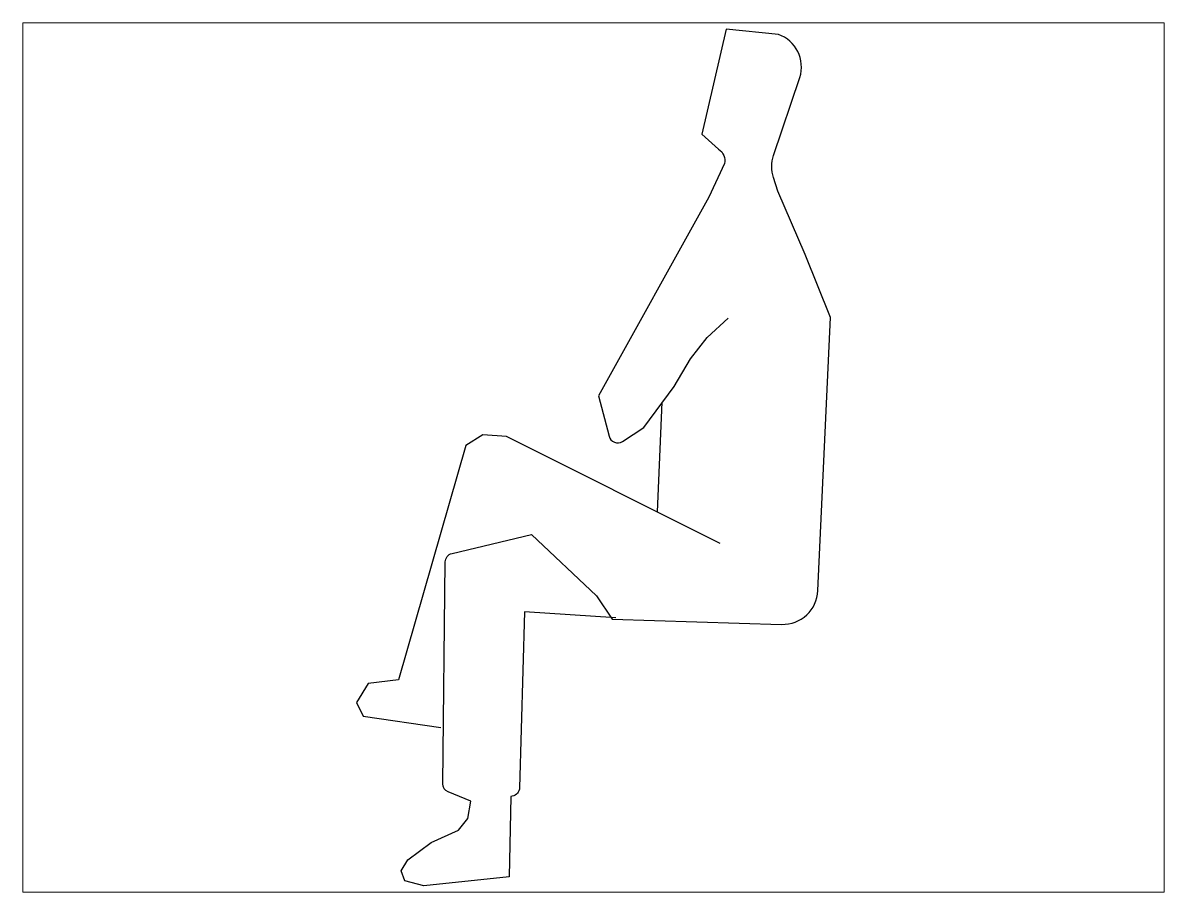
# Paper-space layout 'Layout1' of a CAD drawing. Header units: millimetres. Extents: x 1.05 to 9.45, y 0.8 to 7.2.
# The model-space entities are those that its viewports show. They can reach past a viewport. Long polylines and large blocks are cut down to what shows.
import ezdxf

# ---------------------------------------------------------------- set-up
doc = ezdxf.new("R2010")
doc.units = ezdxf.units.MM
doc.header["$MEASUREMENT"] = 0

# ---------------------------------------------------------------- blocks, each defined once
blk = doc.blocks.new('SYMBOL_Figure_8_2D')
at = {"color": 0, "linetype": 'ByBlock'}
blk.add_line((267.2, 832.4), (259.3, 639.8), dxfattribs=at)
blk.add_lwpolyline([(186.4, 454.1), (26.7, 464.9), (18, 156.5, -0.357035), (5.1, 141.7), (2.4, 141.2), (0, 0), (-150, -15.6), (-183, -6.9), (-189.6, 10.6), (-178, 29.9), (-136.8, 60.2), (-89.2, 81.9), (-72.8, 102.3), (-67.4, 132.7), (-107, 149, -0.307067), (-116.6, 163.5), (-112.2, 552.1, -0.343492), (-100.4, 567), (39, 600.5), (152.8, 492.7), (180.2, 451.9), (477, 442.8, 0.409783), (540.8, 501.9), (562.9, 980.6), (518.1, 1091.1), (470.3, 1202), (462.8, 1226, -0.158467), (463.1, 1264.4), (509.1, 1401.4, 0.400693), (471.5, 1476.8), (380.2, 1486), (337.6, 1302.1), (366.8, 1275.6, -0.302776), (377.1, 1250.3), (349.5, 1191.3), (156.5, 843), (174.7, 772.4, 0.512983), (198.2, 763.3), (235.6, 787.6), (288.7, 859.4), (317.4, 907.9), (346.4, 945.8), (383.7, 979.6)], format="xyb", dxfattribs=at)
blk.add_lwpolyline([(369.4, 584.6), (-5.2, 772.3), (-46.7, 774.9), (-76, 756.2), (-194, 345.4), (-247.3, 338.9), (-267.9, 305.9), (-256.2, 282.1), (-119.9, 262.1)], dxfattribs=at)

msp = doc.modelspace()

# ---------------------------------------------------------------- block references
msp.add_blockref('SYMBOL_Figure_8_2D', (0, 0))

psp = doc.layouts.get("Layout1")

# ---------------------------------------------------------------- viewports
at = {"layer": '0'}
psp.add_viewport(center=(5.25, 4), size=(8.4, 6.4), view_center_point=(147.4949, 735.2098), view_height=1523.70029, dxfattribs=at)

doc.saveas('drawing.dxf')
